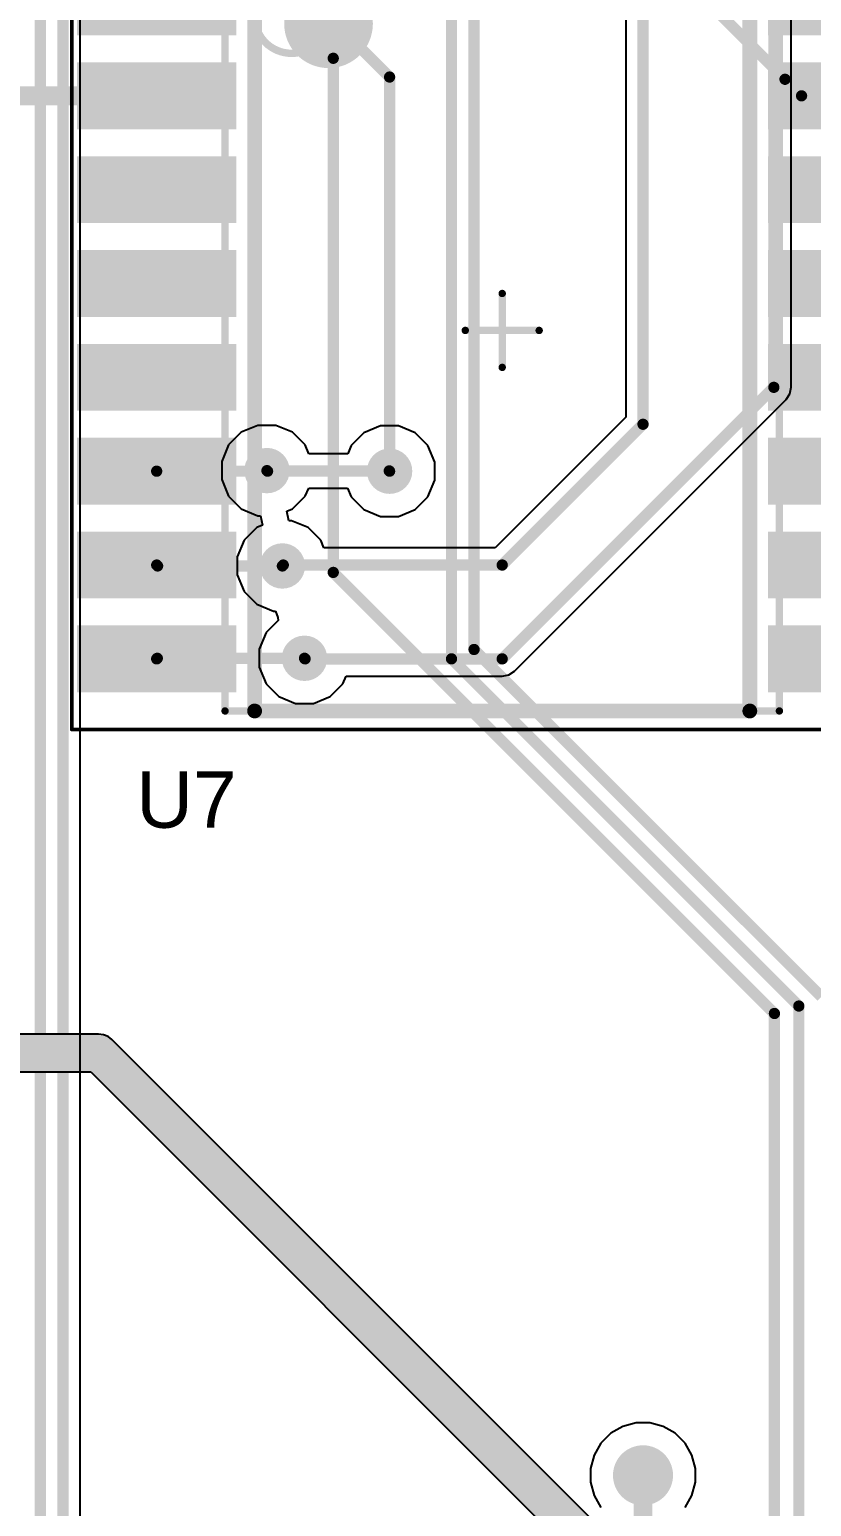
# Model space of a CAD drawing. Header units: millimetres. Extents: x -0.02 to 3.95, y -0.02 to 3.95.
# Drawn here: x 0.788 to 1.205, y 0.818 to 1.605 of the extents above; entities that cross this region are included whole.
import ezdxf

# ---------------------------------------------------------------- set-up
doc = ezdxf.new("R2010")
doc.units = ezdxf.units.MM
doc.header["$MEASUREMENT"] = 0
for name, color, linetype in [('BottomLayer', 5, 'Continuous'), ('InternalPlane1', 76, 'Continuous'), ('InternalPlane2', 16, 'Continuous'), ('Mechanical13', 56, 'Continuous'), ('Mechanical15', 56, 'Continuous'), ('TopLayer', 1, 'Continuous'), ('TopOverlay', 2, 'Continuous'), ('TopPaste', 8, 'Continuous'), ('TopSolder', 216, 'Continuous'), ('ViaHoleLayer', 16, 'Continuous')]:
    doc.layers.add(name, color=color, linetype=linetype)
doc.styles.add('Arial', font='', dxfattribs={"height": 0.2})
doc.styles.get('Arial').set_extended_font_data('Arial')

# ---------------------------------------------------------------- blocks, each defined once
blk = doc.blocks.new('SPIF_____S70FL01GSAGMFV010_61')
at = {"layer": 'TopLayer'}
for points in [[(-0.22047, 0.16319), (-0.22047, 0.18681), (-0.14764, 0.18681), (-0.14764, 0.16319)], [(0.14764, 0.16319), (0.14764, 0.18681), (0.22047, 0.18681), (0.22047, 0.16319)], [(-0.22047, 0.11319), (-0.22047, 0.13681), (-0.14764, 0.13681), (-0.14764, 0.11319)], [(0.14764, 0.11319), (0.14764, 0.13681), (0.22047, 0.13681), (0.22047, 0.11319)], [(-0.22047, 0.06319), (-0.22047, 0.08681), (-0.14764, 0.08681), (-0.14764, 0.06319)], [(0.14764, 0.06319), (0.14764, 0.08681), (0.22047, 0.08681), (0.22047, 0.06319)], [(-0.22047, 0.01319), (-0.22047, 0.03681), (-0.14764, 0.03681), (-0.14764, 0.01319)], [(0.14764, 0.01319), (0.14764, 0.03681), (0.22047, 0.03681), (0.22047, 0.01319)], [(-0.22047, -0.03681), (-0.22047, -0.01319), (-0.14764, -0.01319), (-0.14764, -0.03681)], [(0.14764, -0.03681), (0.14764, -0.01319), (0.22047, -0.01319), (0.22047, -0.03681)], [(-0.22047, -0.08681), (-0.22047, -0.06319), (-0.14764, -0.06319), (-0.14764, -0.08681)], [(0.14764, -0.08681), (0.14764, -0.06319), (0.22047, -0.06319), (0.22047, -0.08681)], [(-0.22047, -0.13681), (-0.22047, -0.11319), (-0.14764, -0.11319), (-0.14764, -0.13681)], [(0.14764, -0.13681), (0.14764, -0.11319), (0.22047, -0.11319), (0.22047, -0.13681)], [(-0.22047, -0.18681), (-0.22047, -0.16319), (-0.14764, -0.16319), (-0.14764, -0.18681)], [(0.14764, -0.18681), (0.14764, -0.16319), (0.22047, -0.16319), (0.22047, -0.18681)]]:
    blk.add_hatch(color=1, dxfattribs=at).paths.add_polyline_path(points)
at = {"layer": 'TopPaste'}
for points in [[(-0.22047, 0.16319), (-0.22047, 0.18681), (-0.14764, 0.18681), (-0.14764, 0.16319)], [(0.14764, 0.16319), (0.14764, 0.18681), (0.22047, 0.18681), (0.22047, 0.16319)], [(-0.22047, 0.11319), (-0.22047, 0.13681), (-0.14764, 0.13681), (-0.14764, 0.11319)], [(0.14764, 0.11319), (0.14764, 0.13681), (0.22047, 0.13681), (0.22047, 0.11319)], [(-0.22047, 0.06319), (-0.22047, 0.08681), (-0.14764, 0.08681), (-0.14764, 0.06319)], [(0.14764, 0.06319), (0.14764, 0.08681), (0.22047, 0.08681), (0.22047, 0.06319)], [(-0.22047, 0.01319), (-0.22047, 0.03681), (-0.14764, 0.03681), (-0.14764, 0.01319)], [(0.14764, 0.01319), (0.14764, 0.03681), (0.22047, 0.03681), (0.22047, 0.01319)], [(-0.22047, -0.03681), (-0.22047, -0.01319), (-0.14764, -0.01319), (-0.14764, -0.03681)], [(0.14764, -0.03681), (0.14764, -0.01319), (0.22047, -0.01319), (0.22047, -0.03681)], [(-0.22047, -0.08681), (-0.22047, -0.06319), (-0.14764, -0.06319), (-0.14764, -0.08681)], [(0.14764, -0.08681), (0.14764, -0.06319), (0.22047, -0.06319), (0.22047, -0.08681)], [(-0.22047, -0.13681), (-0.22047, -0.11319), (-0.14764, -0.11319), (-0.14764, -0.13681)], [(0.14764, -0.13681), (0.14764, -0.11319), (0.22047, -0.11319), (0.22047, -0.13681)], [(-0.22047, -0.18681), (-0.22047, -0.16319), (-0.14764, -0.16319), (-0.14764, -0.18681)], [(0.14764, -0.18681), (0.14764, -0.16319), (0.22047, -0.16319), (0.22047, -0.18681)]]:
    blk.add_hatch(color=8, dxfattribs=at).paths.add_polyline_path(points)
at = {"layer": 'TopSolder'}
for points in [[(-0.22647, 0.15719), (-0.22647, 0.19281), (-0.14164, 0.19281), (-0.14164, 0.15719)], [(0.14164, 0.15719), (0.14164, 0.19281), (0.22647, 0.19281), (0.22647, 0.15719)], [(-0.22647, 0.10719), (-0.22647, 0.14281), (-0.14164, 0.14281), (-0.14164, 0.10719)], [(0.14164, 0.10719), (0.14164, 0.14281), (0.22647, 0.14281), (0.22647, 0.10719)], [(-0.22647, 0.05719), (-0.22647, 0.09281), (-0.14164, 0.09281), (-0.14164, 0.05719)], [(0.14164, 0.05719), (0.14164, 0.09281), (0.22647, 0.09281), (0.22647, 0.05719)], [(-0.22647, 0.00719), (-0.22647, 0.04281), (-0.14164, 0.04281), (-0.14164, 0.00719)], [(0.14164, 0.00719), (0.14164, 0.04281), (0.22647, 0.04281), (0.22647, 0.00719)], [(-0.22647, -0.04281), (-0.22647, -0.00719), (-0.14164, -0.00719), (-0.14164, -0.04281)], [(0.14164, -0.04281), (0.14164, -0.00719), (0.22647, -0.00719), (0.22647, -0.04281)], [(-0.22647, -0.09281), (-0.22647, -0.05719), (-0.14164, -0.05719), (-0.14164, -0.09281)], [(0.14164, -0.09281), (0.14164, -0.05719), (0.22647, -0.05719), (0.22647, -0.09281)], [(-0.22647, -0.14281), (-0.22647, -0.10719), (-0.14164, -0.10719), (-0.14164, -0.14281)], [(0.14164, -0.14281), (0.14164, -0.10719), (0.22647, -0.10719), (0.22647, -0.14281)], [(-0.22647, -0.19281), (-0.22647, -0.15719), (-0.14164, -0.15719), (-0.14164, -0.19281)], [(0.14164, -0.19281), (0.14164, -0.15719), (0.22647, -0.15719), (0.22647, -0.19281)]]:
    blk.add_hatch(color=216, dxfattribs=at).paths.add_polyline_path(points)
at = {"layer": 'Mechanical13', "const_width": 0.00394}
for points in [[(-0.14764, -0.20276), (-0.14764, 0.20276)], [(-0.14764, 0.20276), (0.14764, 0.20276)], [(0.14764, -0.20276), (0.14764, 0.20276)], [(-0.14764, -0.20276), (0.14764, -0.20276)]]:
    blk.add_lwpolyline(points, dxfattribs=at)
at = {"layer": 'Mechanical13'}
for points, const_width in [([(-0.14862, 0.20276, 1), (-0.14665, 0.20276, 1)], 0.00197), ([(-0.14862, 0.20276, 1), (-0.14665, 0.20276, 1)], 0.00197), ([(0.14665, 0.20276, 1), (0.14862, 0.20276, 1)], 0.00197), ([(0.14665, 0.20276, 1), (0.14862, 0.20276, 1)], 0.00197), ([(-0.09252, 0.16732, 1), (-0.13189, 0.16732, 1)], 0.00394), ([(-0.13287, 0.16732, 1), (-0.13091, 0.16732, 1)], 0.00197), ([(-0.0935, 0.16732, 1), (-0.09154, 0.16732, 1)], 0.00197), ([(-0.14862, -0.20276, 1), (-0.14665, -0.20276, 1)], 0.00197), ([(-0.14862, -0.20276, 1), (-0.14665, -0.20276, 1)], 0.00197), ([(0.14665, -0.20276, 1), (0.14862, -0.20276, 1)], 0.00197), ([(0.14665, -0.20276, 1), (0.14862, -0.20276, 1)], 0.00197)]:
    blk.add_lwpolyline(points, format="xyb", close=True, dxfattribs=dict(at, const_width=const_width))
at = {"layer": 'Mechanical15'}
for points, const_width in [([(-0.22933, -0.2126), (-0.22933, 0.2126)], 0.00197), ([(-0.22933, 0.2126), (0.22933, 0.2126)], 0.00197), ([(0.22933, -0.2126), (0.22933, 0.2126)], 0.00197), ([(0, -0.01969), (0, 0.01969)], 0.00394), ([(-0.01969, 0), (0.01969, 0)], 0.00394), ([(-0.22933, -0.2126), (0.22933, -0.2126)], 0.00197)]:
    blk.add_lwpolyline(points, dxfattribs=dict(at, const_width=const_width))
for points, const_width in [([(-0.22982, 0.2126, 1), (-0.22884, 0.2126, 1)], 0.000984), ([(-0.22982, 0.2126, 1), (-0.22884, 0.2126, 1)], 0.000984), ([(0.22884, 0.2126, 1), (0.22982, 0.2126, 1)], 0.000984), ([(0.22884, 0.2126, 1), (0.22982, 0.2126, 1)], 0.000984), ([(-0.00098, 0.01969, 1), (0.00098, 0.01969, 1)], 0.00197), ([(-0.02067, 0, 1), (-0.0187, 0, 1)], 0.00197), ([(0.0187, 0, 1), (0.02067, 0, 1)], 0.00197), ([(-0.00098, -0.01969, 1), (0.00098, -0.01969, 1)], 0.00197), ([(-0.22982, -0.2126, 1), (-0.22884, -0.2126, 1)], 0.000984), ([(-0.22982, -0.2126, 1), (-0.22884, -0.2126, 1)], 0.000984), ([(0.22884, -0.2126, 1), (0.22982, -0.2126, 1)], 0.000984), ([(0.22884, -0.2126, 1), (0.22982, -0.2126, 1)], 0.000984)]:
    blk.add_lwpolyline(points, format="xyb", close=True, dxfattribs=dict(at, const_width=const_width))
at = {"layer": 'TopOverlay'}
for points, const_width in [([(-0.17913, 0.20846, 1), (-0.18898, 0.20846, 1)], 0.00984), ([(-0.19144, 0.20846, 1), (-0.18652, 0.20846, 1)], 0.00492), ([(-0.18159, 0.20846, 1), (-0.17667, 0.20846, 1)], 0.00492), ([(-0.13386, 0.20276, 1), (-0.12992, 0.20276, 1)], 0.00394), ([(-0.13386, 0.20276, 1), (-0.12992, 0.20276, 1)], 0.00394), ([(0.12992, 0.20276, 1), (0.13386, 0.20276, 1)], 0.00394), ([(0.12992, 0.20276, 1), (0.13386, 0.20276, 1)], 0.00394), ([(-0.08071, 0.16339, 1), (-0.10433, 0.16339, 1)], 0.02362), ([(-0.11024, 0.16339, 1), (-0.09843, 0.16339, 1)], 0.01181), ([(-0.08661, 0.16339, 1), (-0.0748, 0.16339, 1)], 0.01181), ([(-0.13386, -0.20276, 1), (-0.12992, -0.20276, 1)], 0.00394), ([(-0.13386, -0.20276, 1), (-0.12992, -0.20276, 1)], 0.00394), ([(0.12992, -0.20276, 1), (0.13386, -0.20276, 1)], 0.00394), ([(0.12992, -0.20276, 1), (0.13386, -0.20276, 1)], 0.00394)]:
    blk.add_lwpolyline(points, format="xyb", close=True, dxfattribs=dict(at, const_width=const_width))
at = {"layer": 'TopOverlay', "const_width": 0.00787}
for points in [[(-0.13189, -0.20276), (-0.13189, 0.20276)], [(-0.13189, 0.20276), (0.13189, 0.20276)], [(0.13189, -0.20276), (0.13189, 0.20276)], [(-0.13189, -0.20276), (0.13189, -0.20276)]]:
    blk.add_lwpolyline(points, dxfattribs=at)

msp = doc.modelspace()

# ---------------------------------------------------------------- hatches: boundary and pattern name
at = {"layer": 'BottomLayer'}
h = msp.add_hatch(color=5, dxfattribs=at)
edge = h.paths.add_edge_path()
edge.add_arc((0.91468, 1.37031), 0.0121, 0, 360)
h = msp.add_hatch(color=5, dxfattribs=at)
edge = h.paths.add_edge_path()
edge.add_arc((0.98, 1.37), 0.0121, 0, 360)
h = msp.add_hatch(color=5, dxfattribs=at)
edge = h.paths.add_edge_path()
edge.add_arc((0.9229, 1.31951), 0.0121, 0, 360)
h = msp.add_hatch(color=5, dxfattribs=at)
edge = h.paths.add_edge_path()
edge.add_arc((0.93468, 1.27032), 0.0121, 0, 360)
h = msp.add_hatch(color=5, dxfattribs=at)
edge = h.paths.add_edge_path()
edge.add_arc((1.115, 0.835), 0.016, 0, 360)
at = {"layer": 'InternalPlane1'}
h = msp.add_hatch(color=76, dxfattribs=at)
edge = h.paths.add_edge_path()
edge.add_arc((0.91468, 1.37031), 0.0121, 0, 360)
h = msp.add_hatch(color=76, dxfattribs=at)
edge = h.paths.add_edge_path()
edge.add_arc((0.98, 1.37), 0.0121, 0, 360)
h = msp.add_hatch(color=76, dxfattribs=at)
edge = h.paths.add_edge_path()
edge.add_arc((0.9229, 1.31951), 0.0121, 0, 360)
h = msp.add_hatch(color=76, dxfattribs=at)
edge = h.paths.add_edge_path()
edge.add_arc((0.93468, 1.27032), 0.0121, 0, 360)
h = msp.add_hatch(color=76, dxfattribs=at)
edge = h.paths.add_edge_path()
edge.add_arc((1.115, 0.835), 0.01584, 0, 360)
at = {"layer": 'InternalPlane2'}
h = msp.add_hatch(color=16, dxfattribs=at)
edge = h.paths.add_edge_path()
edge.add_arc((0.91468, 1.37031), 0.0121, 0, 360)
h = msp.add_hatch(color=16, dxfattribs=at)
edge = h.paths.add_edge_path()
edge.add_arc((0.98, 1.37), 0.0121, 0, 360)
h = msp.add_hatch(color=16, dxfattribs=at)
edge = h.paths.add_edge_path()
edge.add_arc((0.9229, 1.31951), 0.0121, 0, 360)
h = msp.add_hatch(color=16, dxfattribs=at)
edge = h.paths.add_edge_path()
edge.add_arc((0.93468, 1.27032), 0.0121, 0, 360)
at = {"layer": 'TopLayer'}
h = msp.add_hatch(color=1, dxfattribs=at)
edge = h.paths.add_edge_path()
edge.add_arc((0.91468, 1.37031), 0.0121, 0, 360)
h = msp.add_hatch(color=1, dxfattribs=at)
edge = h.paths.add_edge_path()
edge.add_arc((0.98, 1.37), 0.0121, 0, 360)
h = msp.add_hatch(color=1, dxfattribs=at)
edge = h.paths.add_edge_path()
edge.add_arc((0.9229, 1.31951), 0.0121, 0, 360)
h = msp.add_hatch(color=1, dxfattribs=at)
edge = h.paths.add_edge_path()
edge.add_arc((0.93468, 1.27032), 0.0121, 0, 360)
h = msp.add_hatch(color=1, dxfattribs=at)
edge = h.paths.add_edge_path()
edge.add_arc((1.115, 0.835), 0.016, 0, 360)
at = {"layer": 'ViaHoleLayer'}
h = msp.add_hatch(color=16, dxfattribs=at)
edge = h.paths.add_edge_path()
edge.add_arc((0.91468, 1.37031), 0.0061, 0, 360)
h = msp.add_hatch(color=16, dxfattribs=at)
edge = h.paths.add_edge_path()
edge.add_arc((0.98, 1.37), 0.0061, 0, 360)
h = msp.add_hatch(color=16, dxfattribs=at)
edge = h.paths.add_edge_path()
edge.add_arc((0.9229, 1.31951), 0.0061, 0, 360)
h = msp.add_hatch(color=16, dxfattribs=at)
edge = h.paths.add_edge_path()
edge.add_arc((0.93468, 1.27032), 0.0061, 0, 360)
h = msp.add_hatch(color=16, dxfattribs=at)
edge = h.paths.add_edge_path()
edge.add_arc((1.115, 0.835), 0.00984, 0, 360)

# ---------------------------------------------------------------- linework, layer by layer
at = {"layer": 'BottomLayer'}
for p, q in [((1.19386, 1.41468), (1.19386, 1.65735)), ((1.10582, 1.64896), (1.10582, 1.3988)), ((0.81518, 0.73371), (0.81518, 1.6372)), ((1.19117, 1.4082), (1.19316, 1.41117)), ((1.19316, 1.41117), (1.19386, 1.41468)), ((1.04649, 1.26351), (1.19117, 1.4082)), ((0.90989, 1.39442), (0.90103, 1.39075)), ((0.91948, 1.39442), (0.90989, 1.39442)), ((0.92834, 1.39075), (0.91948, 1.39442)), ((0.97521, 1.3941), (0.96635, 1.39043)), ((0.98479, 1.3941), (0.97521, 1.3941)), ((0.99365, 1.39043), (0.98479, 1.3941)), ((1.10582, 1.3988), (1.0362, 1.32918)), ((0.90103, 1.39075), (0.89425, 1.38397)), ((0.93512, 1.38397), (0.92834, 1.39075)), ((0.96635, 1.39043), (0.95957, 1.38365)), ((1.00043, 1.38365), (0.99365, 1.39043)), ((0.89425, 1.38397), (0.89058, 1.37511)), ((0.93704, 1.37933), (0.93512, 1.38397)), ((0.95778, 1.37933), (0.93704, 1.37933)), ((0.95957, 1.38365), (0.95778, 1.37933)), ((1.0041, 1.37479), (1.00043, 1.38365)), ((0.89058, 1.37511), (0.89058, 1.36552)), ((1.0041, 1.36521), (1.0041, 1.37479)), ((0.89058, 1.36552), (0.89425, 1.35666)), ((1.00043, 1.35635), (1.0041, 1.36521)), ((0.89425, 1.35666), (0.90103, 1.34988)), ((0.92834, 1.34988), (0.93512, 1.35666)), ((0.93512, 1.35666), (0.93691, 1.36098)), ((0.93691, 1.36098), (0.95765, 1.36098)), ((0.95765, 1.36098), (0.95957, 1.35635)), ((0.95957, 1.35635), (0.96635, 1.34957)), ((0.99365, 1.34957), (1.00043, 1.35635)), ((0.90103, 1.34988), (0.90989, 1.34621)), ((0.90989, 1.34621), (0.9113, 1.34621)), ((0.9113, 1.34621), (0.9123, 1.34121)), ((0.92529, 1.34862), (0.92834, 1.34988)), ((0.92628, 1.34362), (0.92529, 1.34862)), ((0.96635, 1.34957), (0.97521, 1.3459)), ((0.97521, 1.3459), (0.98479, 1.3459)), ((0.98479, 1.3459), (0.99365, 1.34957)), ((0.90924, 1.33995), (0.90246, 1.33317)), ((0.9123, 1.34121), (0.90924, 1.33995)), ((0.92769, 1.34362), (0.92628, 1.34362)), ((0.93655, 1.33995), (0.92769, 1.34362)), ((0.94333, 1.33317), (0.93655, 1.33995)), ((0.90246, 1.33317), (0.8988, 1.32431)), ((0.94498, 1.32918), (0.94333, 1.33317)), ((0.8988, 1.32431), (0.8988, 1.31472)), ((1.0362, 1.32918), (0.94498, 1.32918)), ((0.8988, 1.31472), (0.90246, 1.30586)), ((0.90246, 1.30586), (0.90924, 1.29908)), ((0.90924, 1.29908), (0.9181, 1.29541)), ((0.9181, 1.29541), (0.91923, 1.29541)), ((0.91923, 1.29541), (0.92054, 1.29201)), ((0.92054, 1.29201), (0.9207, 1.29041)), ((0.91425, 1.28397), (0.91058, 1.27511)), ((0.9207, 1.29041), (0.91425, 1.28397)), ((0.91058, 1.27511), (0.91058, 1.26552)), ((0.91058, 1.26552), (0.91425, 1.25666)), ((0.95512, 1.25666), (0.95684, 1.26082)), ((0.95684, 1.26082), (1.04, 1.26082)), ((1.04, 1.26082), (1.04351, 1.26152)), ((1.04351, 1.26152), (1.04649, 1.26351)), ((0.91425, 1.25666), (0.92103, 1.24988)), ((0.94834, 1.24988), (0.95512, 1.25666)), ((0.92103, 1.24988), (0.92989, 1.24621)), ((0.92989, 1.24621), (0.93948, 1.24621)), ((0.93948, 1.24621), (0.94834, 1.24988)), ((1.10419, 0.86109), (1.09781, 0.85741)), ((1.11131, 0.863), (1.10419, 0.86109)), ((1.11869, 0.863), (1.11131, 0.863)), ((1.12581, 0.86109), (1.11869, 0.863)), ((1.13219, 0.85741), (1.12581, 0.86109)), ((1.09259, 0.85219), (1.08891, 0.84581)), ((1.09781, 0.85741), (1.09259, 0.85219)), ((1.13741, 0.85219), (1.13219, 0.85741)), ((1.14109, 0.84581), (1.13741, 0.85219)), ((1.08891, 0.84581), (1.087, 0.83869)), ((1.143, 0.83869), (1.14109, 0.84581)), ((1.087, 0.83869), (1.087, 0.83131)), ((1.143, 0.83131), (1.143, 0.83869)), ((1.087, 0.83131), (1.08891, 0.82419)), ((1.14109, 0.82419), (1.143, 0.83131)), ((1.08891, 0.82419), (1.09259, 0.81781)), ((1.13741, 0.81781), (1.14109, 0.82419))]:
    msp.add_line(p, q, dxfattribs=at)
at = {"layer": 'BottomLayer', "const_width": 0.006}
for points in [[(1.18468, 1.41468), (1.18468, 1.67964)], [(0.794, 0.72494), (0.794, 1.669)], [(1.115, 1.395), (1.115, 1.64896)], [(0.806, 0.72991), (0.806, 1.641)], [(1.04, 1.27), (1.18468, 1.41468)], [(1.04, 1.32), (1.115, 1.395)], [(0.91468, 1.37031), (0.91484, 1.37016)], [(0.91484, 1.37016), (0.97984, 1.37016)], [(0.97984, 1.37016), (0.98, 1.37)], [(0.9229, 1.31951), (0.92338, 1.32)], [(0.92338, 1.32), (1.04, 1.32)], [(0.935, 1.27), (1.04, 1.27)]]:
    msp.add_lwpolyline(points, dxfattribs=at)
at = {"layer": 'BottomLayer', "const_width": 0.003}
for points in [[(1.18318, 1.41468, 1), (1.18619, 1.41468, 1)], [(1.18318, 1.41468, 1), (1.18619, 1.41468, 1)], [(1.1135, 1.395, 1), (1.1165, 1.395, 1)], [(1.1135, 1.395, 1), (1.1165, 1.395, 1)], [(0.91319, 1.37031, 1), (0.91619, 1.37031, 1)], [(0.91334, 1.37016, 1), (0.91634, 1.37016, 1)], [(0.91334, 1.37016, 1), (0.91634, 1.37016, 1)], [(0.97834, 1.37016, 1), (0.98134, 1.37016, 1)], [(0.97834, 1.37016, 1), (0.98134, 1.37016, 1)], [(0.9785, 1.37, 1), (0.9815, 1.37, 1)], [(0.9214, 1.31951, 1), (0.9244, 1.31951, 1)], [(0.92188, 1.32, 1), (0.92488, 1.32, 1)], [(0.92188, 1.32, 1), (0.92488, 1.32, 1)], [(1.0385, 1.32, 1), (1.0415, 1.32, 1)], [(1.0385, 1.32, 1), (1.0415, 1.32, 1)], [(0.9335, 1.27, 1), (0.9365, 1.27, 1)], [(1.0385, 1.27, 1), (1.0415, 1.27, 1)], [(1.0385, 1.27, 1), (1.0415, 1.27, 1)]]:
    msp.add_lwpolyline(points, format="xyb", close=True, dxfattribs=at)
at = {"layer": 'InternalPlane2'}
for p, q in [((0.825, 1.07009), (0.0201, 1.07009)), ((0.82761, 1.06974), (0.825, 1.07009)), ((0.83004, 1.06873), (0.82761, 1.06974)), ((0.83213, 1.06713), (0.83004, 1.06873)), ((1.16713, 0.73213), (0.83213, 1.06713)), ((0.0201, 1.04991), (0.82082, 1.04991)), ((0.82082, 1.04991), (1.14991, 0.72082))]:
    msp.add_line(p, q, dxfattribs=at)
at = {"layer": 'InternalPlane2', "const_width": 0.02}
for points in [[(0, 1.06), (0.825, 1.06)], [(0.825, 1.06), (1.16, 0.725)]]:
    msp.add_lwpolyline(points, dxfattribs=at)
at = {"layer": 'InternalPlane2', "const_width": 0.01}
msp.add_lwpolyline([(0.82, 1.06, 1), (0.83, 1.06, 1)], format="xyb", close=True, dxfattribs=at)
msp.add_lwpolyline([(0.82, 1.06, 1), (0.83, 1.06, 1)], format="xyb", close=True, dxfattribs=at)
at = {"layer": 'TopLayer'}
for points, const_width in [([(1.013, 1.27003), (1.013, 1.77365)], 0.006), ([(0.832, 1.728), (0.98, 1.58)], 0.006), ([(1.025, 1.275), (1.025, 1.725)], 0.006), ([(0.82, 1.72), (0.95, 1.59)], 0.006), ([(1.145, 1.62445), (1.19064, 1.57881)], 0.006), ([(0.95, 1.31606), (0.95, 1.59)], 0.006), ([(0.98, 1.37), (0.98, 1.58)], 0.006), ([(1.19064, 1.57881), (1.19064, 1.57881)], 0.006), ([(1.19064, 1.57881), (1.19945, 1.57)], 0.006), ([(0.75335, 1.57), (0.85594, 1.57)], 0.01), ([(1.19945, 1.57), (1.22406, 1.57)], 0.006), ([(0.85594, 1.37), (0.915, 1.37)], 0.006), ([(0.85594, 1.32), (0.85643, 1.31951)], 0.006), ([(0.85643, 1.31951), (0.9229, 1.31951)], 0.006), ([(0.95, 1.31606), (1.185, 1.08106)], 0.006), ([(1.025, 1.275), (1.21, 1.09)], 0.006), ([(0.85594, 1.27), (0.85626, 1.27032)], 0.006), ([(0.85626, 1.27032), (0.93468, 1.27032)], 0.006), ([(1.013, 1.27003), (1.198, 1.08503)], 0.006), ([(1.198, 0.702), (1.198, 1.08503)], 0.006), ([(1.185, 0.695), (1.185, 1.08106)], 0.006), ([(1.115, 0.775), (1.115, 0.835)], 0.01)]:
    msp.add_lwpolyline(points, dxfattribs=dict(at, const_width=const_width))
for points, const_width in [([(0.9485, 1.59, 1), (0.9515, 1.59, 1)], 0.003), ([(0.9485, 1.59, 1), (0.9515, 1.59, 1)], 0.003), ([(0.9785, 1.58, 1), (0.9815, 1.58, 1)], 0.003), ([(0.9785, 1.58, 1), (0.9815, 1.58, 1)], 0.003), ([(1.18914, 1.57881, 1), (1.19214, 1.57881, 1)], 0.003), ([(1.18914, 1.57881, 1), (1.19214, 1.57881, 1)], 0.003), ([(1.18914, 1.57881, 1), (1.19214, 1.57881, 1)], 0.003), ([(1.18914, 1.57881, 1), (1.19214, 1.57881, 1)], 0.003), ([(0.85344, 1.57, 1), (0.85844, 1.57, 1)], 0.005), ([(1.19795, 1.57, 1), (1.20095, 1.57, 1)], 0.003), ([(1.19795, 1.57, 1), (1.20095, 1.57, 1)], 0.003), ([(0.85444, 1.37, 1), (0.85744, 1.37, 1)], 0.003), ([(0.9135, 1.37, 1), (0.9165, 1.37, 1)], 0.003), ([(0.9785, 1.37, 1), (0.9815, 1.37, 1)], 0.003), ([(0.85444, 1.32, 1), (0.85744, 1.32, 1)], 0.003), ([(0.85493, 1.31951, 1), (0.85793, 1.31951, 1)], 0.003), ([(0.85493, 1.31951, 1), (0.85793, 1.31951, 1)], 0.003), ([(0.9214, 1.31951, 1), (0.9244, 1.31951, 1)], 0.003), ([(0.9485, 1.31606, 1), (0.9515, 1.31606, 1)], 0.003), ([(0.9485, 1.31606, 1), (0.9515, 1.31606, 1)], 0.003), ([(1.0235, 1.275, 1), (1.0265, 1.275, 1)], 0.003), ([(1.0235, 1.275, 1), (1.0265, 1.275, 1)], 0.003), ([(0.85444, 1.27, 1), (0.85744, 1.27, 1)], 0.003), ([(0.85476, 1.27032, 1), (0.85776, 1.27032, 1)], 0.003), ([(0.85476, 1.27032, 1), (0.85776, 1.27032, 1)], 0.003), ([(0.93319, 1.27032, 1), (0.93619, 1.27032, 1)], 0.003), ([(1.0115, 1.27003, 1), (1.0145, 1.27003, 1)], 0.003), ([(1.0115, 1.27003, 1), (1.0145, 1.27003, 1)], 0.003), ([(1.1965, 1.08503, 1), (1.1995, 1.08503, 1)], 0.003), ([(1.1965, 1.08503, 1), (1.1995, 1.08503, 1)], 0.003), ([(1.1835, 1.08106, 1), (1.1865, 1.08106, 1)], 0.003), ([(1.1835, 1.08106, 1), (1.1865, 1.08106, 1)], 0.003), ([(1.1125, 0.835, 1), (1.1175, 0.835, 1)], 0.005)]:
    msp.add_lwpolyline(points, format="xyb", close=True, dxfattribs=dict(at, const_width=const_width))

# ---------------------------------------------------------------- block references
at = {"rotation": 360}
msp.add_blockref('SPIF_____S70FL01GSAGMFV010_61', (1.04, 1.445), dxfattribs=at)

# ---------------------------------------------------------------- texts
at = {"layer": 'TopOverlay', "style": 'Arial'}
msp.add_text('U7', height=0.03, dxfattribs=at).set_placement((0.84501, 1.18))

doc.saveas('drawing.dxf')
